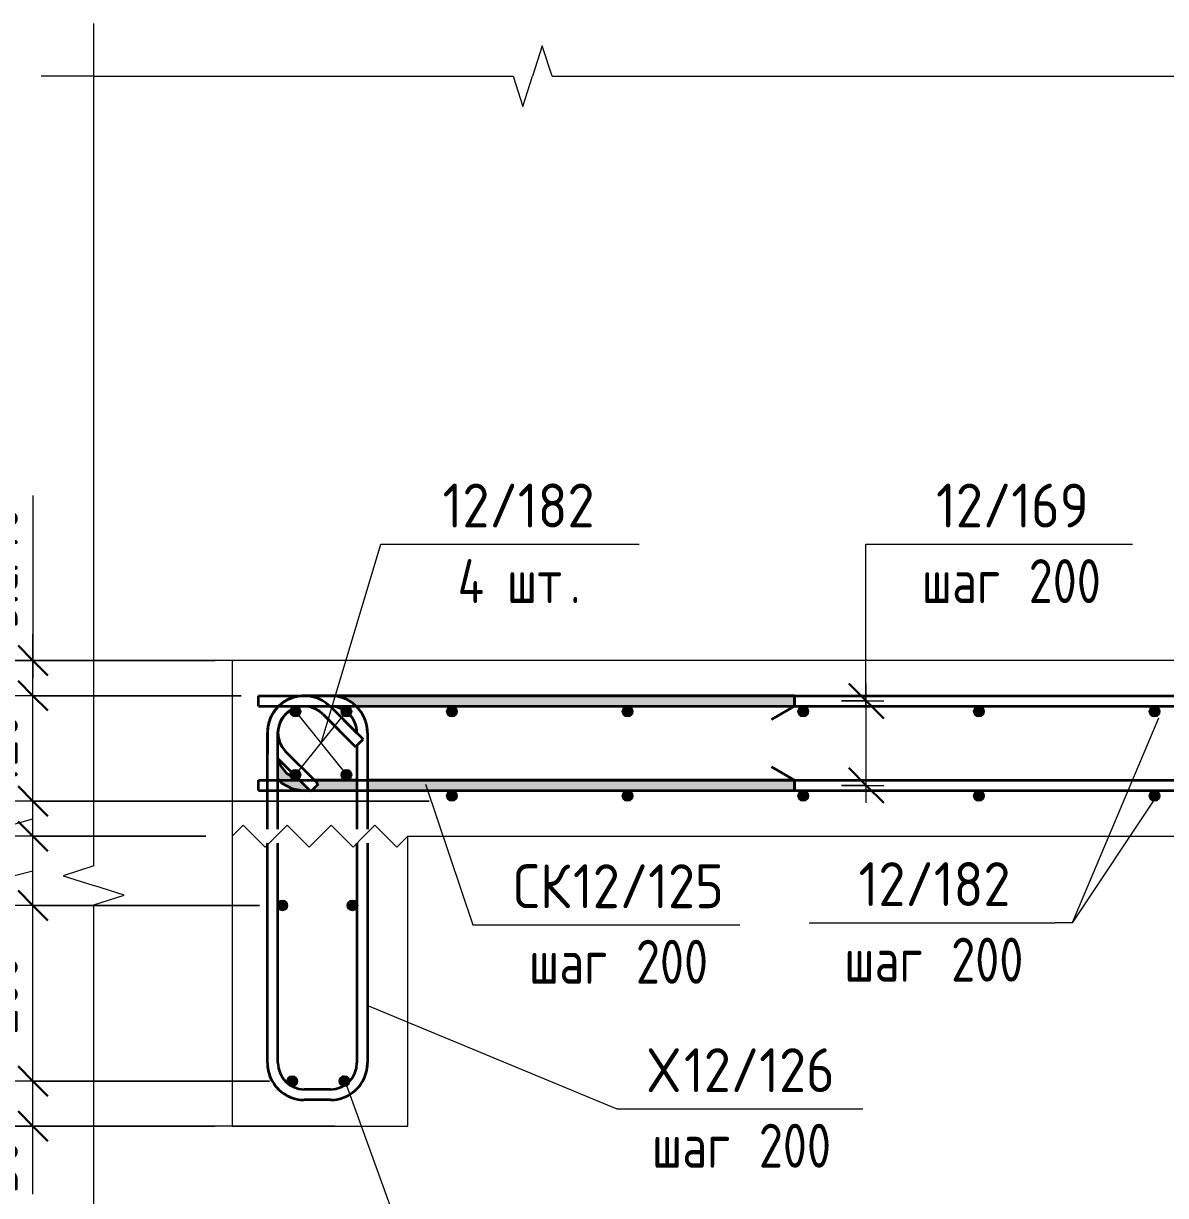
# Model space of a CAD drawing. Header units: millimetres. Extents: x 2384 to 38512, y -3571 to 48684.
# Drawn here: x 27821 to 29122, y -679 to 655 of the extents above; entities that cross this region are included whole.
import ezdxf

# ---------------------------------------------------------------- set-up
doc = ezdxf.new("R2010")
doc.units = ezdxf.units.MM
for name, color, linetype, lineweight in [('AA_Dim', 7, 'Continuous', 9), ('AA_Dim-20', 7, 'Continuous', 9), ('AA_Linii', 7, 'Continuous', 9), ('AA_Oformlenie', 7, 'Continuous', 9), ('AA_Vinoska', 7, 'Continuous', 9), ('AA_Visotnaya otmetka', 7, 'Continuous', 9), ('AF_Perekritie_Опалубка', 253, 'Continuous', 20), ('AF_Stena_Опалубка', 253, 'Continuous', 20), ('KR_Armatura', 7, 'Continuous', 20), ('KR_Armatura_Tonkie', 7, 'Continuous', 20)]:
    doc.layers.add(name, color=color, linetype=linetype, lineweight=lineweight)
doc.styles.add('ISOCPEUR_1', font='isocpeur.ttf', dxfattribs={"width": 0.9, "height": 50})
doc.styles.add('ISOCPEUR_2', font='isocpeur.ttf', dxfattribs={"width": 0.8, "height": 50})
doc.dimstyles.new('00_Точн_3_знака__прозр_', dxfattribs={"dimscale": 304.8, "dimtxt": 49.799059, "dimasz": 0.111549, "dimexe": 0.098425, "dimexo": 0.065617, "dimgap": 0.006562, "dimtad": 1, "dimdec": 3, "dimrnd": 0.001, "dimdsep": 46, "dimtxsty": 'ISOCPEUR_1', "dimblk1": 'OBLIQUE', "dimblk2": 'OBLIQUE', "dimsah": 1, "dimcen": 0.09, "dimdle": 0.098425, "dimazin": 0, "dimtfac": 1, "dimtdec": 4, "dimtix": 1, "dimtmove": 1, "dimatfit": 3, "dimfxl": 1, "dimtvp": 1, "dimtolj": 1, "dimtzin": 0, "dimlwd": 18, "dimlwe": 18, "dimarcsym": 2})
doc.dimstyles.new('00_Точн_3_знака__прозр__1', dxfattribs={"dimscale": 304.8, "dimtxt": 49.799059, "dimasz": 0.111549, "dimexe": 0.098425, "dimexo": 0.065617, "dimgap": 0.006562, "dimtad": 1, "dimdec": 3, "dimrnd": 0.001, "dimdsep": 46, "dimtxsty": 'ISOCPEUR_1', "dimblk1": 'OBLIQUE', "dimblk2": 'OBLIQUE', "dimsah": 1, "dimcen": 0.09, "dimdle": 0.098425, "dimazin": 0, "dimtfac": 1, "dimtdec": 4, "dimtix": 1, "dimtmove": 0, "dimatfit": 3, "dimfxl": 1, "dimtvp": 1, "dimtolj": 1, "dimtzin": 0, "dimlwd": 18, "dimlwe": 18, "dimarcsym": 2})
doc.dimstyles.new('05_Округл_5мм__прозр_', dxfattribs={"dimscale": 304.8, "dimtxt": 49.799059, "dimasz": 0.111549, "dimexe": 0.098425, "dimexo": 0.065617, "dimgap": 0.006562, "dimtad": 1, "dimdec": 0, "dimrnd": 5, "dimdsep": 46, "dimtxsty": 'ISOCPEUR_1', "dimblk1": 'OBLIQUE', "dimblk2": 'OBLIQUE', "dimsah": 1, "dimcen": 0.09, "dimdle": 0.098425, "dimazin": 0, "dimtfac": 1, "dimtdec": 4, "dimtix": 1, "dimtmove": 1, "dimatfit": 3, "dimfxl": 1, "dimtvp": 1, "dimtolj": 1, "dimtzin": 0, "dimlwd": 18, "dimlwe": 18, "dimarcsym": 2})
doc.dimstyles.new('05_Округл_5мм__прозр__1', dxfattribs={"dimscale": 304.8, "dimtxt": 49.799059, "dimasz": 0.111549, "dimexe": 0.098425, "dimexo": 0.065617, "dimgap": 0.006562, "dimtad": 1, "dimdec": 0, "dimrnd": 5, "dimdsep": 46, "dimtxsty": 'ISOCPEUR_1', "dimblk1": 'OBLIQUE', "dimblk2": 'OBLIQUE', "dimsah": 1, "dimcen": 0.09, "dimdle": 0.098425, "dimazin": 0, "dimtfac": 1, "dimtdec": 4, "dimtix": 1, "dimtmove": 0, "dimatfit": 3, "dimfxl": 1, "dimtvp": 1, "dimtolj": 1, "dimtzin": 0, "dimlwd": 18, "dimlwe": 18, "dimarcsym": 2})
doc.dimstyles.new('10_Раскладка_арматуры_с_засечками', dxfattribs={"dimscale": 304.8, "dimtxt": 0.18, "dimasz": 0.131234, "dimexe": 0.065617, "dimexo": 0, "dimgap": 0, "dimtad": 1, "dimdec": 3, "dimrnd": 0.001, "dimdsep": 46, "dimtxsty": 'ISOCPEUR_2', "dimblk1": 'OBLIQUE', "dimblk2": 'OBLIQUE', "dimsah": 1, "dimcen": 0.09, "dimdle": 0.065617, "dimazin": 0, "dimtfac": 1, "dimtdec": 4, "dimtix": 1, "dimtmove": 0, "dimatfit": 3, "dimfxl": 1, "dimtvp": 1, "dimtolj": 1, "dimtzin": 0, "dimlwd": 18, "dimlwe": 18, "dimarcsym": 2})

# ---------------------------------------------------------------- blocks, each defined once
blk = doc.blocks.new('350_Стержень П торец СК-СГ _НесАрм_РабПлоск_ - 350_Стержень П торец СК-СГ _НесАрм_РабПлоск_-3817508-Сечение 4')
at = {"layer": 'KR_Armatura_Tonkie', "lineweight": 35}
for p, q in [((-4870.1, -110), (-5428.1, -110)), ((-4870.1, -116), (-4870.1, -110.2)), ((-4870.1, -110.2), (-4870.1, -116)), ((-4870.1, -121.8), (-4870.1, -116)), ((-4870.1, -116), (-4870.1, -121.8)), ((-5449.7, -131.5), (-5442.9, -126.2)), ((-5439.3, -124.6), (-5433.7, -122.9)), ((-5369, -122), (-4870.1, -122)), ((-4870.1, -122), (-4896, -137)), ((-5458.1, -152), (-5456.4, -142.7)), ((-5455.1, -139.7), (-5451.7, -134.1)), ((-5470.1, -152), (-5470.1, -176)), ((-5455.1, -188.5), (-5456.9, -182.7)), ((-5448.4, -197.9), (-5454.3, -190.3)), ((-5440.1, -203.2), (-5446.6, -199.3)), ((-4870.1, -206), (-4896, -191)), ((-5455.2, -207.7), (-5453.5, -209.4)), ((-5453.5, -209.4), (-5451.5, -210.5)), ((-5434.8, -204.8), (-5437.6, -204.3)), ((-5368.1, -206), (-5416.6, -206)), ((-4870.1, -206), (-5356.1, -206)), ((-4870.1, -206.2), (-4870.1, -206.6)), ((-4870.1, -206.6), (-4870.1, -206.2)), ((-4870.1, -206.8), (-4870.1, -217.8)), ((-4870.1, -217.8), (-4870.1, -206.8)), ((-5428.1, -218), (-5421.6, -218)), ((-5419.6, -218), (-5368.1, -218)), ((-5356.1, -218), (-4870.1, -218))]:
    blk.add_line(p, q, dxfattribs=at)
at = {"layer": 'KR_Armatura_Tonkie', "lineweight": 35, "flags": 128}
for points in [[(-5450.7, -116.9), (-5452.3, -117.7), (-5454.3, -119.7)], [(-5439.9, -111.8), (-5440.7, -112), (-5443.5, -113.3)], [(-5459.8, -124.9), (-5461.5, -126.6), (-5462.6, -128.6)], [(-5466.2, -135.3), (-5467.6, -137.9), (-5467.9, -139.4)], [(-5469.5, -147.6), (-5470, -150.5), (-5470.1, -152)], [(-5444.8, -214.1), (-5442.2, -215.5), (-5440.7, -215.8)], [(-5432.5, -217.4), (-5429.6, -218), (-5428.1, -218)]]:
    blk.add_lwpolyline(points, dxfattribs=at)
blk = doc.blocks.new('350_Стержень П торец СК-СГ _НесАрм_РабПлоск_ - 350_Стержень П торец СК-СГ _НесАрм_РабПлоск_-V89-Сечение 4')
at = {"layer": 'KR_Armatura_Tonkie', "lineweight": 35}
for p, q in [((-4870.1, -110), (-5428.1, -110)), ((-4870.1, -116), (-4870.1, -110.2)), ((-4870.1, -110.2), (-4870.1, -116)), ((-4870.1, -121.8), (-4870.1, -116)), ((-4870.1, -116), (-4870.1, -121.8)), ((-5449.7, -131.5), (-5442.9, -126.2)), ((-5439.3, -124.6), (-5433.7, -122.9)), ((-5369, -122), (-4870.1, -122)), ((-4870.1, -122), (-4896, -137)), ((-5458.1, -152), (-5456.4, -142.7)), ((-5455.1, -139.7), (-5451.7, -134.1)), ((-5470.1, -152), (-5470.1, -176)), ((-5455.1, -188.5), (-5456.9, -182.7)), ((-5448.4, -197.9), (-5454.3, -190.3)), ((-5440.1, -203.2), (-5446.6, -199.3)), ((-4870.1, -206), (-4896, -191)), ((-5434.8, -204.8), (-5437.6, -204.3)), ((-5368.1, -206), (-5416.6, -206)), ((-4870.1, -206), (-5356.1, -206)), ((-4870.1, -206.2), (-4870.1, -206.6)), ((-4870.1, -206.6), (-4870.1, -206.2)), ((-4870.1, -206.8), (-4870.1, -217.8)), ((-4870.1, -217.8), (-4870.1, -206.8)), ((-5428.1, -218), (-5421.6, -218)), ((-5419.6, -218), (-5368.1, -218)), ((-5356.1, -218), (-4870.1, -218))]:
    blk.add_line(p, q, dxfattribs=at)
at = {"layer": 'KR_Armatura_Tonkie', "lineweight": 35, "flags": 128}
for points in [[(-5450.7, -116.9), (-5452.3, -117.7), (-5454.3, -119.7)], [(-5439.9, -111.8), (-5440.7, -112), (-5443.5, -113.3)], [(-5459.8, -124.9), (-5461.5, -126.6), (-5462.6, -128.6)], [(-5466.2, -135.3), (-5467.6, -137.9), (-5467.9, -139.4)], [(-5469.5, -147.6), (-5470, -150.5), (-5470.1, -152)], [(-5455.2, -207.7), (-5453.5, -209.4), (-5451.5, -210.5)], [(-5444.8, -214.1), (-5442.2, -215.5), (-5440.7, -215.8)], [(-5432.5, -217.4), (-5429.6, -218), (-5428.1, -218)]]:
    blk.add_lwpolyline(points, dxfattribs=at)
blk = doc.blocks.new('350_Стержень П торец СК-СГ _НесАрм_РабПлоск_ - 350_Стержень П торец СК-СГ _НесАрм_РабПлоск_-V90-Сечение 4')
at = {"layer": 'KR_Armatura_Tonkie', "lineweight": 35}
for points in [[(-5470, -152), (-5468.6, -141.1), (-5464.3, -130.9), (-5457.2, -122), (-5448.6, -115.6), (-5438.6, -111.5), (-5439.2, -111.6), (-5449.6, -116), (-5458, -122.6), (-5464.5, -131.3), (-5468.7, -141.3), (-5470.1, -152)], [(-4870.1, -122), (-4870.1, -110), (-5397.5, -110.2), (-5386.8, -111.8), (-5376.8, -116), (-5369, -122), (-4874.3, -122)], [(-5428.1, -218), (-5428.1, -211.5), (-5434.4, -205.2), (-5435.8, -205), (-5443.5, -201.7), (-5449.3, -197.2), (-5454, -191), (-5457, -183.8), (-5457.3, -182.3), (-5458.1, -181.8), (-5458.1, -205.3), (-5457.4, -206), (-5449.1, -212.4), (-5438.9, -216.6), (-5434.2, -217.2)]]:
    blk.add_hatch(color=256, dxfattribs=at).paths.add_polyline_path(points)
h = blk.add_hatch(color=256, dxfattribs=at)
h.paths.add_polyline_path([(-4882.9, -218), (-4870.1, -217.8), (-4870.1, -206), (-5356.1, -206.2), (-5356.1, -218), (-4891.5, -218)])
h.paths.add_polyline_path([(-5368.1, -218), (-5368.1, -206), (-5416.4, -206.2), (-5412.1, -210.5), (-5419.6, -218), (-5374, -218)])
h.paths.add_polyline_path([(-5425.7, -218), (-5421.8, -217.8), (-5428.1, -211.5), (-5428.1, -218)])
for p, q in [((-5428.1, -110), (-5433.4, -110.8)), ((-4870.1, -110), (-5428.1, -110)), ((-4870.1, -110), (-4870.1, -122)), ((-4870.1, -116), (-4870.1, -110.2)), ((-4870.1, -121.8), (-4870.1, -116)), ((-5449.7, -131.5), (-5442.9, -126.2)), ((-5439.3, -124.6), (-5433.7, -122.9)), ((-5369, -122), (-4870.1, -122)), ((-4870.1, -122), (-4896, -137)), ((-5458.1, -152), (-5456.4, -142.7)), ((-5455.1, -139.7), (-5451.7, -134.1)), ((-5470.1, -152), (-5470.1, -176)), ((-4870.1, -206), (-4896, -191)), ((-5458.1, -204.7), (-5456.8, -206)), ((-5368.1, -206), (-5416.6, -206)), ((-4870.1, -206), (-5356.1, -206)), ((-4870.1, -206), (-4870.1, -218)), ((-4870.1, -206.6), (-4870.1, -206.2)), ((-4870.1, -207.8), (-4870.1, -206.8)), ((-4870.1, -210.4), (-4870.1, -207.8)), ((-4870.1, -213.6), (-4870.1, -210.4)), ((-5428.1, -218), (-5421.6, -218)), ((-5419.6, -218), (-5368.1, -218)), ((-5356.1, -218), (-4870.1, -218)), ((-4870.1, -215), (-4870.1, -213.6)), ((-4870.1, -217.8), (-4870.1, -215))]:
    blk.add_line(p, q, dxfattribs=at)
at = {"layer": 'KR_Armatura_Tonkie', "lineweight": 35, "flags": 128}
for points in [[(-5450.3, -116.7), (-5452.3, -117.7), (-5455, -120.3)], [(-5439.4, -111.8), (-5440.7, -112), (-5445, -114.1)], [(-5459.4, -124.5), (-5461.5, -126.6), (-5462.8, -129)], [(-5466, -134.9), (-5467.6, -137.9), (-5467.9, -139.6)], [(-5469.4, -147.3), (-5470, -150.5), (-5470.1, -152)], [(-5434.8, -204.8), (-5438.7, -204), (-5448, -198.4), (-5454.7, -189.9), (-5456.9, -182.7)], [(-5456.8, -206), (-5453.5, -209.4), (-5442.2, -215.5), (-5429.6, -218), (-5428.1, -218)]]:
    blk.add_lwpolyline(points, dxfattribs=at)
blk = doc.blocks.new('011_Прямоугольник обрыва _ЭлУзла_ - 011_Прямоугольник обрыва _ЭлУзла_-3911178-Сечение 4')
at = {"layer": 'AA_Oformlenie'}
for p, q in [((-5667.8, -303.6), (-5667.8, 595.2)), ((-5667.8, 595.2), (-5190.3, 595.2)), ((-5145.8, 595.2), (-4191.5, 595.2)), ((-5667.8, -2146.2), (-5667.8, -348.1))]:
    blk.add_line(p, q, dxfattribs=at)
blk = doc.blocks.new('Последовательность узлов - 3мм масшт20 маскировка-V91-Сечение 4')
at = {"layer": 'AA_Oformlenie'}
for p, q in [((-5510.1, -2570), (-5497.6, -2557.5)), ((-5497.6, -2557.5), (-5472.6, -2582.5)), ((-5460.1, -2570), (-5447.6, -2557.5)), ((-5447.6, -2557.5), (-5422.6, -2582.5)), ((-5410.1, -2570), (-5397.6, -2557.5)), ((-5397.6, -2557.5), (-5372.6, -2582.5)), ((-5360.1, -2570), (-5347.6, -2557.5)), ((-5347.6, -2557.5), (-5322.6, -2582.5)), ((-5460.1, -2570), (-5472.6, -2582.5)), ((-5410.1, -2570), (-5422.6, -2582.5)), ((-5360.1, -2570), (-5372.6, -2582.5)), ((-5310.1, -2570), (-5322.6, -2582.5))]:
    blk.add_line(p, q, dxfattribs=at)
blk = doc.blocks.new('DIMBLOCK183-Сечение 4')
at = {"layer": 'AA_Dim-20', "lineweight": 30}
for p, q in [((27832.3, -230), (27815.3, -213)), ((27832.3, -230), (27849.3, -247)), ((27832.3, -270), (27815.3, -253)), ((27832.3, -270), (27849.3, -287))]:
    blk.add_line(p, q, dxfattribs=at)
at = {"layer": 'AA_Dim-20', "lineweight": 18}
for p, q in [((28283.2, -230), (27802.3, -230)), ((27832.3, -270), (27832.3, -230)), ((27832.3, -230), (28283.2, -230)), ((27628.3, -308.6), (27832.3, -250)), ((28029.2, -270), (27802.3, -270)), ((27832.3, -270), (28029.2, -270)), ((27628.3, -480), (27628.3, -308.6))]:
    blk.add_line(p, q, dxfattribs=at)
at = {"layer": 'AA_Dim-20', "color": 0, "lineweight": 18, "insert": (27561, -480), "char_height": 50, "width": 181.575, "attachment_point": 1, "rotation": 90, "line_spacing_factor": 1.149209, "style": 'ISOCPEUR_1'}
blk.add_mtext('з.с.40', dxfattribs=at)
blk = doc.blocks.new('_Oblique')
at = {"color": 0, "linetype": 'ByBlock', "lineweight": -2}
blk.add_line((-0.5, -0.5), (0.5, 0.5), dxfattribs=at)
blk = doc.blocks.new('DIMBLOCK184-Сечение 4')
at = {"layer": 'AA_Dim-20', "lineweight": 30}
for p, q in [((27832.3, -110), (27815.3, -93)), ((27832.3, -110), (27849.3, -127)), ((27832.3, -230), (27815.3, -213)), ((27832.3, -230), (27849.3, -247))]:
    blk.add_line(p, q, dxfattribs=at)
at = {"layer": 'AA_Dim-20', "lineweight": 18}
for p, q in [((28069.2, -110), (27802.3, -110)), ((27832.3, -230), (27832.3, -110)), ((27832.3, -110), (28069.2, -110)), ((28283.2, -230), (27802.3, -230)), ((27832.3, -230), (28283.2, -230))]:
    blk.add_line(p, q, dxfattribs=at)
at = {"layer": 'AA_Dim-20', "color": 0, "lineweight": 18, "insert": (27765, -213.1), "char_height": 50, "width": 103.429, "attachment_point": 1, "rotation": 90, "line_spacing_factor": 1.149209, "style": 'ISOCPEUR_1'}
blk.add_mtext('120', dxfattribs=at)
blk = doc.blocks.new('DIMBLOCK185-Сечение 4')
at = {"layer": 'AA_Dim-20', "lineweight": 18}
for p, q in [((27832.3, 117.8), (27832.3, -53.5)), ((27832.3, -110), (27832.3, -40)), ((27832.3, -53.5), (27832.3, -90)), ((28039.2, -70), (27802.3, -70)), ((27832.3, -70), (28039.2, -70)), ((28069.2, -110), (27802.3, -110)), ((27832.3, -110), (28069.2, -110))]:
    blk.add_line(p, q, dxfattribs=at)
at = {"layer": 'AA_Dim-20', "lineweight": 30}
for p, q in [((27832.3, -70), (27815.3, -53)), ((27832.3, -70), (27849.3, -87)), ((27832.3, -110), (27815.3, -93)), ((27832.3, -110), (27849.3, -127))]:
    blk.add_line(p, q, dxfattribs=at)
at = {"layer": 'AA_Dim-20', "color": 0, "lineweight": 18, "insert": (27765, -33.5), "char_height": 50, "width": 181.575, "attachment_point": 1, "rotation": 90, "line_spacing_factor": 1.149209, "style": 'ISOCPEUR_1'}
blk.add_mtext('з.с.40', dxfattribs=at)
blk = doc.blocks.new('042_М_Арматуры - Диам длина поз _ Комментарий-2260297-Сечение 4')
at = {"layer": 'AA_Vinoska'}
blk.add_line((-4332.8, -2194), (-4052.8, -2194), dxfattribs=at)
blk = doc.blocks.new('DIMBLOCK191-Сечение 4')
at = {"layer": 'AA_Dim-20', "lineweight": 30}
for p, q in [((28781, -116), (28761, -96)), ((28781, -116), (28801, -136)), ((28781, -212), (28761, -192)), ((28781, -212), (28801, -232))]:
    blk.add_line(p, q, dxfattribs=at)
at = {"layer": 'AA_Dim-20', "lineweight": 18}
for p, q in [((28781, -232), (28781, -96)), ((28752.7, -116), (28801, -116)), ((28781, -116), (28752.7, -116)), ((28752.7, -212), (28801, -212)), ((28781, -212), (28752.7, -212))]:
    blk.add_line(p, q, dxfattribs=at)
blk = doc.blocks.new('DIMBLOCK193-Сечение 4')
at = {"layer": 'AA_Dim-20', "lineweight": 30}
for p, q in [((27832.3, -548.7), (27815.3, -531.7)), ((27832.3, -548.7), (27849.3, -565.7)), ((27832.3, -600), (27815.3, -583)), ((27832.3, -600), (27849.3, -617))]:
    blk.add_line(p, q, dxfattribs=at)
at = {"layer": 'AA_Dim-20', "lineweight": 18}
for p, q in [((28101.5, -548.7), (27802.3, -548.7)), ((27832.3, -630), (27832.3, -548.7)), ((27832.3, -548.7), (28101.5, -548.7)), ((27832.3, -594.1), (27832.3, -574.3)), ((28039.2, -600), (27802.3, -600)), ((27832.3, -677.3), (27832.3, -594.1)), ((27832.3, -600), (28039.2, -600))]:
    blk.add_line(p, q, dxfattribs=at)
at = {"layer": 'AA_Dim-20', "color": 0, "lineweight": 18, "insert": (27765, -677.3), "char_height": 50, "width": 75.848, "attachment_point": 1, "rotation": 90, "line_spacing_factor": 1.149209, "style": 'ISOCPEUR_1'}
blk.add_mtext('50', dxfattribs=at)
blk = doc.blocks.new('DIMBLOCK194-Сечение 4')
at = {"layer": 'AA_Dim-20', "lineweight": 18}
for p, q in [((27832.3, -548.7), (27832.3, -318.7)), ((28090.3, -348.7), (27802.3, -348.7)), ((27832.3, -348.7), (28090.3, -348.7)), ((28101.5, -548.7), (27802.3, -548.7)), ((27832.3, -548.7), (28101.5, -548.7))]:
    blk.add_line(p, q, dxfattribs=at)
at = {"layer": 'AA_Dim-20', "lineweight": 30}
for p, q in [((27832.3, -348.7), (27815.3, -331.7)), ((27832.3, -348.7), (27849.3, -365.7)), ((27832.3, -548.7), (27815.3, -531.7)), ((27832.3, -548.7), (27849.3, -565.7))]:
    blk.add_line(p, q, dxfattribs=at)
at = {"layer": 'AA_Dim-20', "color": 0, "lineweight": 18, "insert": (27765, -496.1), "char_height": 50, "width": 113.772, "attachment_point": 1, "rotation": 90, "line_spacing_factor": 1.149209, "style": 'ISOCPEUR_1'}
blk.add_mtext('200', dxfattribs=at)
blk = doc.blocks.new('DIMBLOCK195-Сечение 4')
at = {"layer": 'AA_Dim-20', "lineweight": 18}
for p, q in [((27832.3, -378.7), (27832.3, -240)), ((28029.2, -270), (27802.3, -270)), ((27832.3, -270), (28029.2, -270)), ((27740.1, -332.3), (27832.3, -309.3)), ((27740.1, -415.5), (27740.1, -332.3)), ((28090.3, -348.7), (27802.3, -348.7)), ((27832.3, -348.7), (28090.3, -348.7))]:
    blk.add_line(p, q, dxfattribs=at)
at = {"layer": 'AA_Dim-20', "lineweight": 30}
for p, q in [((27832.3, -270), (27815.3, -253)), ((27832.3, -270), (27849.3, -287)), ((27832.3, -348.7), (27815.3, -331.7)), ((27832.3, -348.7), (27849.3, -365.7))]:
    blk.add_line(p, q, dxfattribs=at)
at = {"layer": 'AA_Dim-20', "color": 0, "lineweight": 18, "insert": (27672.7, -415.5), "char_height": 50, "width": 75.848, "attachment_point": 1, "rotation": 90, "line_spacing_factor": 1.149209, "style": 'ISOCPEUR_1'}
blk.add_mtext('80', dxfattribs=at)
blk = doc.blocks.new('DIMBLOCK196-Сечение 4')
at = {"layer": 'AA_Dim-20', "lineweight": 18}
for p, q in [((27508.9, -630), (27508.9, -40)), ((28039.2, -70), (27478.9, -70)), ((27508.9, -70), (28039.2, -70)), ((28039.2, -600), (27478.9, -600)), ((27508.9, -600), (28039.2, -600))]:
    blk.add_line(p, q, dxfattribs=at)
at = {"layer": 'AA_Dim-20', "lineweight": 30}
for p, q in [((27508.9, -70), (27491.9, -53)), ((27508.9, -70), (27525.9, -87)), ((27508.9, -600), (27491.9, -583)), ((27508.9, -600), (27525.9, -617))]:
    blk.add_line(p, q, dxfattribs=at)
at = {"layer": 'AA_Dim-20', "color": 0, "lineweight": 18, "insert": (27441.6, -382.4), "char_height": 50, "width": 113.772, "attachment_point": 1, "rotation": 90, "line_spacing_factor": 1.149209, "style": 'ISOCPEUR_1'}
blk.add_mtext('530', dxfattribs=at)

msp = doc.modelspace()

# ---------------------------------------------------------------- hatches: boundary and pattern name
at = {"layer": 'KR_Armatura'}
h = msp.add_hatch(color=256, dxfattribs=at)
edge = h.paths.add_edge_path()
edge.add_arc((28131.1125, -128), 6, 0, 360)
for points in [[(28128.1125, -133.1962), (28134.1125, -133.1962), (28137.1125, -128), (28134.1125, -122.8038), (28128.1125, -122.8038), (28125.1125, -128), (28126.9145, -131.1212)], [(28186.1948, -133.1962), (28192.1948, -133.1962), (28195.1948, -128), (28192.1948, -122.8038), (28186.1948, -122.8038), (28183.1948, -128), (28184.9968, -131.1212)], [(28306.1945, -133.1962), (28312.1945, -133.1962), (28315.1945, -128), (28312.1945, -122.8038), (28306.1945, -122.8038), (28303.1945, -128)], [(28506.1945, -133.1962), (28512.1945, -133.1962), (28515.1945, -128), (28512.1945, -122.8038), (28506.1945, -122.8038), (28503.1945, -128)], [(28706.1945, -133.1962), (28712.1945, -133.1962), (28715.1945, -128), (28712.1945, -122.8038), (28706.1945, -122.8038), (28703.1945, -128)], [(28906.1945, -133.1962), (28912.1945, -133.1962), (28915.1945, -128), (28912.1945, -122.8038), (28906.1945, -122.8038), (28903.1945, -128)], [(29108.5276, -133.1962), (29112.1945, -133.1962), (29115.1945, -128), (29112.1945, -122.8038), (29106.1945, -122.8038), (29103.1945, -128), (29106.1945, -133.1962)], [(28128.1125, -205.1962), (28134.1125, -205.1962), (28137.1125, -200), (28134.1125, -194.8038), (28128.1125, -194.8038), (28125.1125, -200), (28126.3451, -202.135)], [(28186.1948, -205.1962), (28192.1948, -205.1962), (28195.1948, -200), (28192.1948, -194.8038), (28186.1948, -194.8038), (28183.1948, -200)], [(28312.1945, -229.1962), (28315.1945, -224), (28312.1945, -218.8038), (28306.1945, -218.8038), (28303.1945, -224), (28306.1945, -229.1962)], [(28512.1945, -229.1962), (28515.1945, -224), (28512.1945, -218.8038), (28506.1945, -218.8038), (28503.1945, -224), (28506.1945, -229.1962)], [(28706.1945, -229.1962), (28712.2083, -229.1722), (28715.1945, -224), (28712.1945, -218.8038), (28706.1945, -218.8038), (28703.1945, -224)], [(28906.1945, -229.1962), (28912.1945, -229.1962), (28915.1945, -224), (28912.1945, -218.8038), (28906.1945, -218.8038), (28903.1945, -224)], [(29108.5276, -229.1962), (29112.1945, -229.1962), (29115.1945, -224), (29112.1945, -218.8038), (29106.1945, -218.8038), (29103.1945, -224), (29106.1945, -229.1962)], [(28113.2616, -353.8774), (28119.2616, -353.8774), (28122.2616, -348.6812), (28119.2616, -343.4851), (28113.2616, -343.4851), (28110.2616, -348.6812)], [(28193.0238, -353.8774), (28199.0238, -353.8774), (28202.0238, -348.6812), (28199.0238, -343.4851), (28193.0238, -343.4851), (28190.0238, -348.6812)], [(28124.4794, -553.8774), (28130.4794, -553.8774), (28133.4794, -548.6812), (28130.4794, -543.4851), (28124.4794, -543.4851), (28121.4794, -548.6812)], [(28183.8731, -553.8441), (28189.8731, -553.8441), (28192.8731, -548.6479), (28189.8731, -543.4518), (28183.8731, -543.4518), (28180.8731, -548.6479)]]:
    msp.add_hatch(color=256, dxfattribs=at).paths.add_polyline_path(points)
h = msp.add_hatch(color=256, dxfattribs=at)
edge = h.paths.add_edge_path()
edge.add_arc((28189.1948, -128), 6, 0, 360)
h = msp.add_hatch(color=256, dxfattribs=at)
edge = h.paths.add_edge_path()
edge.add_arc((28309.1945, -128), 6, 0, 360)
h = msp.add_hatch(color=256, dxfattribs=at)
edge = h.paths.add_edge_path()
edge.add_arc((28509.1945, -128), 6, 0, 360)
h = msp.add_hatch(color=256, dxfattribs=at)
edge = h.paths.add_edge_path()
edge.add_arc((28709.1945, -128), 6, 0, 360)
h = msp.add_hatch(color=256, dxfattribs=at)
edge = h.paths.add_edge_path()
edge.add_arc((28909.1945, -128), 6, 0, 360)
h = msp.add_hatch(color=256, dxfattribs=at)
edge = h.paths.add_edge_path()
edge.add_arc((29109.1945, -128), 6, 0, 360)
h = msp.add_hatch(color=256, dxfattribs=at)
edge = h.paths.add_edge_path()
edge.add_arc((28131.1125, -200), 6, 0, 360)
h = msp.add_hatch(color=256, dxfattribs=at)
edge = h.paths.add_edge_path()
edge.add_arc((28189.1948, -200), 6, 0, 360)
h = msp.add_hatch(color=256, dxfattribs=at)
edge = h.paths.add_edge_path()
edge.add_arc((28309.1945, -224), 6, 0, 360)
h = msp.add_hatch(color=256, dxfattribs=at)
edge = h.paths.add_edge_path()
edge.add_arc((28509.1945, -224), 6, 0, 360)
h = msp.add_hatch(color=256, dxfattribs=at)
edge = h.paths.add_edge_path()
edge.add_arc((28709.1945, -224), 6, 0, 360)
h = msp.add_hatch(color=256, dxfattribs=at)
edge = h.paths.add_edge_path()
edge.add_arc((28909.1945, -224), 6, 0, 360)
h = msp.add_hatch(color=256, dxfattribs=at)
edge = h.paths.add_edge_path()
edge.add_arc((29109.1945, -224), 6, 0, 360)
h = msp.add_hatch(color=256, dxfattribs=at)
edge = h.paths.add_edge_path()
edge.add_arc((28116.2616, -348.6812), 6, 0, 360)
h = msp.add_hatch(color=256, dxfattribs=at)
edge = h.paths.add_edge_path()
edge.add_arc((28196.0238, -348.6812), 6, 0, 360)
h = msp.add_hatch(color=256, dxfattribs=at)
edge = h.paths.add_edge_path()
edge.add_arc((28127.4794, -548.6812), 6, 0, 360)
h = msp.add_hatch(color=256, dxfattribs=at)
edge = h.paths.add_edge_path()
edge.add_arc((28186.8731, -548.6479), 6, 0, 360)

# ---------------------------------------------------------------- linework, layer by layer
at = {"layer": 'AA_Linii'}
for p, q in [((28131.1125, -128), (28189.1948, -200)), ((28131.1125, -200), (28189.1948, -128))]:
    msp.add_line(p, q, dxfattribs=at)
at = {"layer": 'AA_Vinoska'}
for p, q in [((27901.4901, 595.1596), (27901.4901, 655.1596)), ((28412.1779, 629.8197), (28400.9162, 595.1596)), ((28423.4397, 595.1596), (28412.1779, 629.8197)), ((27901.4901, 595.1596), (27841.4901, 595.1596)), ((28378.9162, 595.1596), (28389.9162, 560.5186)), ((28389.9162, 560.5186), (28400.9162, 595.1596)), ((28160.2747, -164.1378), (28228.2034, 62.3812)), ((28228.2034, 62.3812), (28242.3682, 62.3812)), ((28780.316, 62.3812), (28804.1239, 62.3812)), ((28780.316, -120.5636), (28780.316, 62.3812)), ((29113.8349, -135.5266), (29015.4981, -368.4785)), ((28279.238, -210.5432), (28333.119, -370.8814)), ((29109.9103, -226.5096), (29015.4981, -368.4785)), ((27901.4901, -303.6068), (27866.83, -314.8686)), ((27866.83, -314.8686), (27901.4901, -326.1303)), ((27936.1311, -337.1303), (27901.4901, -326.1303)), ((27901.4901, -348.1303), (27936.1311, -337.1303)), ((28333.119, -370.8814), (28356.9269, -370.8814)), ((29015.4981, -368.4785), (28995.8852, -368.4785)), ((29015.4981, -368.4785), (28995.8852, -368.4785)), ((28212.3081, -462.0864), (28496.9269, -580.2605)), ((28184.934, -541.7389), (28260.3941, -749.6101))]:
    msp.add_line(p, q, dxfattribs=at)
at = {"layer": 'AA_Visotnaya otmetka'}
for p, q in [((28117.5791, -70), (27344.5371, -70)), ((28117.5791, -70), (28117.5791, -70)), ((28176.0445, -600), (27344.5371, -600)), ((28176.0445, -600), (28176.0445, -600))]:
    msp.add_line(p, q, dxfattribs=at)
at = {"layer": 'AF_Perekritie_Опалубка'}
for p, q in [((29611.1945, -70), (28059.1948, -70)), ((28059.1948, -70), (28059.1948, -270)), ((28259.1948, -270), (29559.1945, -270))]:
    msp.add_line(p, q, dxfattribs=at)
at = {"layer": 'AF_Stena_Опалубка'}
for p, q in [((28059.1948, -270), (28059.1948, -600)), ((28259.1948, -600), (28259.1948, -270)), ((28059.1948, -600), (28259.1948, -600))]:
    msp.add_line(p, q, dxfattribs=at)
at = {"layer": 'KR_Armatura'}
for p, q in [((28128.1125, -122.8038), (28125.1125, -128)), ((28125.1125, -128), (28126.9145, -131.1212)), ((28126.9145, -131.1212), (28128.1125, -133.1962)), ((28134.1125, -122.8038), (28128.1125, -122.8038)), ((28128.1125, -133.1962), (28134.1125, -133.1962)), ((28137.1125, -128), (28134.1125, -122.8038)), ((28134.1125, -133.1962), (28137.1125, -128)), ((28186.1948, -122.8038), (28183.1948, -128)), ((28183.1948, -128), (28184.9968, -131.1212)), ((28184.9968, -131.1212), (28186.1948, -133.1962)), ((28192.1948, -122.8038), (28186.1948, -122.8038)), ((28186.1948, -133.1962), (28192.1948, -133.1962)), ((28195.1948, -128), (28192.1948, -122.8038)), ((28192.1948, -133.1962), (28195.1948, -128)), ((28306.1945, -122.8038), (28303.1945, -128)), ((28303.1945, -128), (28306.1945, -133.1962)), ((28312.1945, -122.8038), (28306.1945, -122.8038)), ((28306.1945, -133.1962), (28312.1945, -133.1962)), ((28315.1945, -128), (28312.1945, -122.8038)), ((28312.1945, -133.1962), (28315.1945, -128)), ((28506.1945, -122.8038), (28503.1945, -128)), ((28503.1945, -128), (28506.1945, -133.1962)), ((28512.1945, -122.8038), (28506.1945, -122.8038)), ((28506.1945, -133.1962), (28512.1945, -133.1962)), ((28515.1945, -128), (28512.1945, -122.8038)), ((28512.1945, -133.1962), (28515.1945, -128)), ((28706.1945, -122.8038), (28703.1945, -128)), ((28703.1945, -128), (28706.1945, -133.1962)), ((28712.1945, -122.8038), (28706.1945, -122.8038)), ((28706.1945, -133.1962), (28712.1945, -133.1962)), ((28715.1945, -128), (28712.1945, -122.8038)), ((28712.1945, -133.1962), (28715.1945, -128)), ((28906.1945, -122.8038), (28903.1945, -128)), ((28903.1945, -128), (28906.1945, -133.1962)), ((28912.1945, -122.8038), (28906.1945, -122.8038)), ((28906.1945, -133.1962), (28912.1945, -133.1962)), ((28915.1945, -128), (28912.1945, -122.8038)), ((28912.1945, -133.1962), (28915.1945, -128)), ((29106.1945, -122.8038), (29103.1945, -128)), ((29103.1945, -128), (29106.1945, -133.1962)), ((29112.1945, -122.8038), (29106.1945, -122.8038)), ((29106.1945, -133.1962), (29108.5276, -133.1962)), ((29108.5276, -133.1962), (29112.1945, -133.1962)), ((29115.1945, -128), (29112.1945, -122.8038)), ((29112.1945, -133.1962), (29115.1945, -128)), ((28128.1125, -194.8038), (28125.1125, -200)), ((28125.1125, -200), (28126.3451, -202.135)), ((28134.1125, -194.8038), (28128.1125, -194.8038)), ((28137.1125, -200), (28134.1125, -194.8038)), ((28134.1125, -205.1962), (28137.1125, -200)), ((28186.1948, -194.8038), (28183.1948, -200)), ((28183.1948, -200), (28186.1948, -205.1962)), ((28192.1948, -194.8038), (28186.1948, -194.8038)), ((28195.1948, -200), (28192.1948, -194.8038)), ((28192.1948, -205.1962), (28195.1948, -200)), ((28126.3451, -202.135), (28128.1125, -205.1962)), ((28128.1125, -205.1962), (28134.1125, -205.1962)), ((28186.1948, -205.1962), (28192.1948, -205.1962)), ((28306.1945, -218.8038), (28303.1945, -224)), ((28303.1945, -224), (28306.1945, -229.1962)), ((28312.1945, -218.8038), (28306.1945, -218.8038)), ((28315.1945, -224), (28312.1945, -218.8038)), ((28312.1945, -229.1962), (28315.1945, -224)), ((28506.1945, -218.8038), (28503.1945, -224)), ((28503.1945, -224), (28506.1945, -229.1962)), ((28512.1945, -218.8038), (28506.1945, -218.8038)), ((28515.1945, -224), (28512.1945, -218.8038)), ((28512.1945, -229.1962), (28515.1945, -224)), ((28706.1945, -218.8038), (28703.1945, -224)), ((28703.1945, -224), (28706.1945, -229.1962)), ((28712.1945, -218.8038), (28706.1945, -218.8038)), ((28715.1945, -224), (28712.1945, -218.8038)), ((28712.2083, -229.1722), (28715.1945, -224)), ((28906.1945, -218.8038), (28903.1945, -224)), ((28903.1945, -224), (28906.1945, -229.1962)), ((28912.1945, -218.8038), (28906.1945, -218.8038)), ((28915.1945, -224), (28912.1945, -218.8038)), ((28912.1945, -229.1962), (28915.1945, -224)), ((29106.1945, -218.8038), (29103.1945, -224)), ((29103.1945, -224), (29106.1945, -229.1962)), ((29112.1945, -218.8038), (29106.1945, -218.8038)), ((29115.1945, -224), (29112.1945, -218.8038)), ((29112.1945, -229.1962), (29115.1945, -224)), ((28306.1945, -229.1962), (28312.1945, -229.1962)), ((28506.1945, -229.1962), (28512.1945, -229.1962)), ((28706.1945, -229.1962), (28712.2083, -229.1722)), ((28906.1945, -229.1962), (28912.1945, -229.1962)), ((29106.1945, -229.1962), (29108.5276, -229.1962)), ((29108.5276, -229.1962), (29112.1945, -229.1962)), ((28113.2616, -343.4851), (28110.2616, -348.6812)), ((28119.2616, -343.4851), (28113.2616, -343.4851)), ((28122.2616, -348.6812), (28119.2616, -343.4851)), ((28193.0238, -343.4851), (28190.0238, -348.6812)), ((28199.0238, -343.4851), (28193.0238, -343.4851)), ((28202.0238, -348.6812), (28199.0238, -343.4851)), ((28110.2616, -348.6812), (28113.2616, -353.8774)), ((28113.2616, -353.8774), (28119.2616, -353.8774)), ((28119.2616, -353.8774), (28122.2616, -348.6812)), ((28190.0238, -348.6812), (28193.0238, -353.8774)), ((28193.0238, -353.8774), (28199.0238, -353.8774)), ((28199.0238, -353.8774), (28202.0238, -348.6812)), ((28124.4794, -543.4851), (28121.4794, -548.6812)), ((28130.4794, -543.4851), (28124.4794, -543.4851)), ((28133.4794, -548.6812), (28130.4794, -543.4851)), ((28183.8731, -543.4518), (28180.8731, -548.6479)), ((28189.8731, -543.4518), (28183.8731, -543.4518)), ((28192.8731, -548.6479), (28189.8731, -543.4518)), ((28121.4794, -548.6812), (28124.4794, -553.8774)), ((28124.4794, -553.8774), (28130.4794, -553.8774)), ((28130.4794, -553.8774), (28133.4794, -548.6812)), ((28180.8731, -548.6479), (28183.8731, -553.8441)), ((28183.8731, -553.8441), (28189.8731, -553.8441)), ((28189.8731, -553.8441), (28192.8731, -548.6479))]:
    msp.add_line(p, q, dxfattribs=at)
for centre in [(28131.1125, -128), (28189.1948, -128), (28309.1945, -128), (28509.1945, -128), (28709.1945, -128), (28909.1945, -128), (29109.1945, -128), (28131.1125, -200), (28189.1948, -200), (28309.1945, -224), (28509.1945, -224), (28709.1945, -224), (28909.1945, -224), (29109.1945, -224), (28116.2616, -348.6812), (28196.0238, -348.6812), (28127.4794, -548.6812), (28186.8731, -548.6479)]:
    msp.add_circle(centre, 6, dxfattribs=at)
at = {"layer": 'KR_Armatura_Tonkie', "lineweight": 35}
for p, q in [((28089.1948, -110), (29611.1945, -110)), ((28089.1948, -122), (28089.1948, -110)), ((28089.1948, -110), (29611.1945, -110)), ((28089.1948, -122), (28089.1948, -110)), ((28089.1948, -110), (29611.1945, -110)), ((28089.1948, -122), (28089.1948, -110)), ((28141.1948, -110.1239), (28171.1093, -110.1239)), ((28141.1948, -110.1239), (28171.1093, -110.1239)), ((28141.1948, -110.1239), (28171.1093, -110.1239)), ((28089.1948, -122), (28112.0507, -122)), ((28089.1948, -122), (28112.0507, -122)), ((28089.1948, -122), (29611.1945, -122)), ((28162.408, -130.9107), (28199.5735, -168.0762)), ((28162.6185, -131.1212), (28199.5735, -168.0762)), ((28162.6185, -131.1212), (28199.5735, -168.0762)), ((28170.5003, -122.1239), (28171.1093, -122.1239)), ((28170.5003, -122.1239), (28171.1093, -122.1239)), ((28170.5003, -122.1239), (28171.1093, -122.1239)), ((28170.8933, -122.4254), (28208.0588, -159.5909)), ((28170.8933, -122.4254), (28201.1093, -152.6414)), ((28170.8933, -122.4254), (28201.1093, -152.6414)), ((28200.2534, -122), (29611.1945, -122)), ((28200.2534, -122), (29611.1945, -122)), ((28099.1948, -206), (28099.1948, -152.1239)), ((28099.1948, -206), (28099.1948, -152.1239)), ((28099.1948, -206), (28099.1948, -152.1239)), ((28111.1948, -206), (28111.1948, -152.1239)), ((28199.5735, -168.0762), (28208.0588, -159.5909)), ((28201.1093, -152.1239), (28201.1093, -152.6414)), ((28201.1093, -152.1239), (28201.1093, -152.6414)), ((28201.1093, -152.1239), (28201.1093, -152.6414)), ((28213.1093, -152.1239), (28213.1093, -206)), ((28213.1093, -152.1239), (28213.1093, -206)), ((28213.1093, -152.1239), (28213.1093, -206)), ((28152.6445, -206), (28119.9816, -173.3371)), ((28152.6445, -206), (28119.9816, -173.3371)), ((28152.6445, -206), (28119.9816, -173.3371)), ((28199.5735, -168.0762), (28201.1093, -166.5404)), ((28199.5735, -168.0762), (28201.1093, -166.5404)), ((28201.1093, -166.5404), (28201.1093, -206)), ((28201.1093, -166.5404), (28201.1093, -206)), ((28201.1093, -166.5404), (28201.1093, -206)), ((28111.1948, -206), (28111.1948, -181.4294)), ((28111.1948, -206), (28111.1948, -181.4294)), ((28135.674, -206), (28111.4963, -181.8224)), ((28135.674, -206), (28111.4963, -181.8224)), ((28135.674, -206), (28111.4963, -181.8224)), ((28089.1948, -206), (28099.1948, -206)), ((28089.1948, -218), (28089.1948, -206)), ((28089.1948, -206), (28099.1948, -206)), ((28089.1948, -218), (28089.1948, -206)), ((28089.1948, -206), (29611.1945, -206)), ((28089.1948, -218), (28089.1948, -206)), ((28099.1948, -218), (28099.1948, -206)), ((28099.1948, -218), (28099.1948, -206)), ((28099.1948, -218), (28099.1948, -206)), ((28111.1948, -206), (28135.674, -206)), ((28111.1948, -206), (28135.674, -206)), ((28111.1948, -218), (28111.1948, -206)), ((28111.1948, -218), (28111.1948, -206)), ((28111.1948, -218), (28111.1948, -206)), ((28147.674, -218), (28135.674, -206)), ((28147.674, -218), (28135.674, -206)), ((28147.674, -218), (28135.674, -206)), ((28157.1471, -210.5026), (28149.6497, -218)), ((28157.1471, -210.5026), (28149.6497, -218)), ((28157.1471, -210.5026), (28149.6497, -218)), ((28152.6445, -206), (28201.1093, -206)), ((28152.6445, -206), (28201.1093, -206)), ((28157.1471, -210.5026), (28152.6445, -206)), ((28157.1471, -210.5026), (28152.6445, -206)), ((28157.1471, -210.5026), (28152.6445, -206)), ((28201.1093, -206), (28201.1093, -218)), ((28201.1093, -206), (28201.1093, -218)), ((28201.1093, -206), (28201.1093, -218)), ((28213.1093, -206), (29611.1945, -206)), ((28213.1093, -206), (29611.1945, -206)), ((28213.1093, -206), (28213.1093, -218)), ((28213.1093, -206), (28213.1093, -218)), ((28213.1093, -206), (28213.1093, -218)), ((28089.1948, -218), (28099.1948, -218)), ((28089.1948, -218), (28099.1948, -218)), ((28089.1948, -218), (29611.1945, -218)), ((28099.1948, -262), (28099.1948, -218)), ((28099.1948, -262), (28099.1948, -218)), ((28099.1948, -262), (28099.1948, -218)), ((28111.1948, -218), (28147.674, -218)), ((28111.1948, -218), (28147.674, -218)), ((28111.1948, -262), (28111.1948, -218)), ((28111.1948, -262), (28111.1948, -218)), ((28111.1948, -262), (28111.1948, -218)), ((28148.6618, -218.9879), (28147.674, -218)), ((28148.6618, -218.9879), (28147.674, -218)), ((28148.6618, -218.9879), (28147.674, -218)), ((28149.6497, -218), (28148.6618, -218.9879)), ((28149.6497, -218), (28148.6618, -218.9879)), ((28149.6497, -218), (28148.6618, -218.9879)), ((28149.6497, -218), (28201.1093, -218)), ((28149.6497, -218), (28201.1093, -218)), ((28201.1093, -218), (28201.1093, -262)), ((28201.1093, -218), (28201.1093, -262)), ((28201.1093, -218), (28201.1093, -262)), ((28213.1093, -218), (29611.1945, -218)), ((28213.1093, -218), (29611.1945, -218)), ((28213.1093, -218), (28213.1093, -262)), ((28213.1093, -218), (28213.1093, -262)), ((28213.1093, -218), (28213.1093, -262)), ((28099.1948, -528), (28099.1948, -278)), ((28099.1948, -528), (28099.1948, -278)), ((28099.1948, -528), (28099.1948, -278)), ((28111.1948, -528), (28111.1948, -278)), ((28111.1948, -528), (28111.1948, -278)), ((28111.1948, -528), (28111.1948, -278)), ((28201.1093, -278), (28201.1093, -528)), ((28201.1093, -278), (28201.1093, -528)), ((28201.1093, -278), (28201.1093, -528)), ((28213.1093, -278), (28213.1093, -528)), ((28213.1093, -278), (28213.1093, -528)), ((28213.1093, -278), (28213.1093, -528)), ((28171.1093, -558), (28141.1948, -558)), ((28171.1093, -558), (28141.1948, -558)), ((28171.1093, -558), (28141.1948, -558)), ((28171.1093, -570), (28141.1948, -570)), ((28171.1093, -570), (28141.1948, -570)), ((28171.1093, -570), (28141.1948, -570))]:
    msp.add_line(p, q, dxfattribs=at)
for centre, radius, start, end in [((28141.1948, -152.1239), 42, 90, 134.0440219), ((28141.1948, -152.1239), 42, 90, 134.0440219), ((28141.1948, -152.1239), 42, 105, 134.0440219), ((28141.1948, -152.1239), 42, 120, 134.0440219), ((28141.1948, -152.1239), 42, 120, 134.0440219), ((28141.1948, -152.1239), 42, 120, 134.0440219), ((28141.1948, -152.1239), 42, 90, 120), ((28141.1948, -152.1239), 42, 105, 120), ((28141.1948, -152.1239), 42, 105, 120), ((28141.1948, -152.1239), 42, 45.9559781, 105), ((28141.1948, -152.1239), 42, 90, 105), ((28141.1948, -152.1239), 42, 90, 105), ((28171.1093, -152.1239), 42, 60, 90), ((28171.1093, -152.1239), 42, 45.9559781, 90), ((28171.1093, -152.1239), 42, 45.9559781, 90), ((28171.1093, -152.1239), 42, 45.9559781, 60), ((28141.1948, -152.1239), 42, 134.0440219, 180), ((28141.1948, -152.1239), 42, 150, 180), ((28141.1948, -152.1239), 42, 150, 180), ((28141.1948, -152.1239), 42, 150, 180), ((28141.1948, -152.1239), 42, 150, 180), ((28141.1948, -152.1239), 42, 150, 180), ((28141.1948, -152.1239), 42, 134.0440219, 149.9953379), ((28141.1948, -152.1239), 42, 134.0440219, 149.9953379), ((28141.1948, -152.1239), 42, 134.0440219, 149.9953379), ((28141.1948, -152.1239), 42, 134.0440219, 149.9953379), ((28141.1948, -152.1239), 42, 134.0440219, 149.9953379), ((28141.1948, -152.1239), 30, 45, 180), ((28141.1948, -152.1239), 30, 135.5081917, 225), ((28141.1948, -152.1239), 30, 135.5081917, 225), ((28141.1948, -152.1239), 30, 135.5081917, 180), ((28141.1948, -152.1239), 30, 135.5081917, 225), ((28141.1948, -152.1239), 30, 135.5081917, 180), ((28141.1948, -152.1239), 30, 120, 135), ((28141.1948, -152.1239), 30, 120, 135), ((28141.1948, -152.1239), 30, 120, 135), ((28141.1948, -152.1239), 30, 120, 135), ((28141.1948, -152.1239), 30, 120, 135), ((28141.1948, -152.1239), 30, 90, 119.688315), ((28141.1948, -152.1239), 30, 90, 119.688315), ((28141.1948, -152.1239), 30, 45, 119.688315), ((28141.1948, -152.1239), 30, 90, 119.688315), ((28141.1948, -152.1239), 30, 45, 119.688315), ((28141.1948, -152.1239), 42, 45, 45.9559781), ((28141.1948, -152.1239), 42, 45, 45.6776046), ((28141.1948, -152.1239), 42, 45, 45.6776046), ((28171.1093, -152.1239), 30, 360, 90), ((28171.1093, -152.1239), 30, 45, 90), ((28171.1093, -152.1239), 30, 45, 90), ((28171.1093, -152.1239), 30, 360, 44.4918083), ((28171.1093, -152.1239), 30, 360, 44.4918083), ((28171.1093, -152.1239), 42, 0, 45.9559781), ((28171.1093, -152.1239), 42, 30.0046621, 45.9559781), ((28171.1093, -152.1239), 42, 30.0046621, 45.9559781), ((28171.1093, -152.1239), 42, 0, 30), ((28171.1093, -152.1239), 42, 0, 30), ((28141.1948, -152.1239), 42, 224.3223954, 225), ((28141.1948, -152.1239), 42, 224.3223954, 225), ((28141.1948, -152.1239), 42, 224.3223954, 225), ((28141.1948, -528), 42, 180, 270), ((28141.1948, -528), 42, 180, 195), ((28141.1948, -528), 42, 180, 195), ((28141.1948, -528), 30, 180, 270), ((28141.1948, -528), 30, 180, 270), ((28141.1948, -528), 30, 180, 270), ((28171.1093, -528), 30, 270, 0), ((28171.1093, -528), 42, 270, 360), ((28171.1093, -528), 30, 270, 0), ((28171.1093, -528), 30, 270, 0), ((28171.1093, -528), 42, 345, 360), ((28171.1093, -528), 42, 345, 360), ((28141.1948, -528), 42, 195.1129823, 270), ((28141.1948, -528), 42, 195.1129823, 270), ((28171.1093, -528), 42, 270, 344.8870177), ((28171.1093, -528), 42, 270, 344.8870177)]:
    msp.add_arc(centre, radius, start, end, dxfattribs=at)

# ---------------------------------------------------------------- block references
at = {"layer": 'AA_Oformlenie'}
for name, p in [('011_Прямоугольник обрыва _ЭлУзла_ - 011_Прямоугольник обрыва _ЭлУзла_-3911178-Сечение 4', (33569.2564, 0)), ('Последовательность узлов - 3мм масшт20 маскировка-V91-Сечение 4', (33569.2564, 2300))]:
    msp.add_blockref(name, p, dxfattribs=at)
at = {"layer": 'AA_Vinoska'}
for p in [(32575.1377, 2256.3382), (33136.8933, 2256.3382), (32689.6963, 1823.0757), (33048.6546, 1825.4786), (33048.6546, 1825.4786), (32829.6963, 1613.6966)]:
    msp.add_blockref('042_М_Арматуры - Диам длина поз _ Комментарий-2260297-Сечение 4', p, dxfattribs=at)
at = {"layer": 'KR_Armatura_Tonkie', "lineweight": 35}
for name in ['350_Стержень П торец СК-СГ _НесАрм_РабПлоск_ - 350_Стержень П торец СК-СГ _НесАрм_РабПлоск_-3817508-Сечение 4', '350_Стержень П торец СК-СГ _НесАрм_РабПлоск_ - 350_Стержень П торец СК-СГ _НесАрм_РабПлоск_-V89-Сечение 4', '350_Стержень П торец СК-СГ _НесАрм_РабПлоск_ - 350_Стержень П торец СК-СГ _НесАрм_РабПлоск_-V90-Сечение 4']:
    msp.add_blockref(name, (33569.2564, 0), dxfattribs=at)

# ---------------------------------------------------------------- texts
at = {"layer": 'AA_Vinoska', "char_height": 50, "attachment_point": 1}
for s, insert, width, style in [('12/182', (28298.681, 131.4632), 210.683475, 'ISOCPEUR_1'), ('12/169', (28860.4367, 131.4632), 210.683475, 'ISOCPEUR_1'), ('4 ', (28315.761, 45.4822), 67.9831, 'ISOCPEUR_2'), (' 200', (28940.465, 45.4822), 133.4008, 'ISOCPEUR_2'), ('шт', (28371.8527, 45.4822), 87.2236, 'ISOCPEUR_2'), ('шаг', (28844.1567, 45.4822), 116.7257, 'ISOCPEUR_2'), ('\\fISOCPEUR|b0|i0|c204|p34|;\\W.8;.', (28443.8194, 45.4822), 14.1097, 'ISOCPEUR_2'), ('СК', (28379.2197, -301.7993), 82.253137, 'ISOCPEUR_1'), ('12/125', (28447.0853, -301.7993), 210.683475, 'ISOCPEUR_1'), ('12/182', (28772.198, -299.3964), 210.683475, 'ISOCPEUR_1'), ('12/182', (28772.198, -299.3964), 210.683475, 'ISOCPEUR_1'), (' 200', (28852.2263, -385.3775), 133.4008, 'ISOCPEUR_2'), (' 200', (28493.268, -387.7804), 133.4008, 'ISOCPEUR_2'), ('шаг', (28755.918, -385.3775), 116.7257, 'ISOCPEUR_2'), ('шаг', (28396.9597, -387.7804), 116.7257, 'ISOCPEUR_2'), ('\\fISOCPEUR|b0|i0|c204|p34|;\\W.9;Х', (28532.9897, -511.1784), 49.063275, 'ISOCPEUR_1'), ('12/126', (28573.471, -511.1784), 210.683475, 'ISOCPEUR_1'), (' 200', (28633.268, -597.1595), 133.4008, 'ISOCPEUR_2'), ('шаг', (28536.9597, -597.1595), 116.7257, 'ISOCPEUR_2')]:
    msp.add_mtext(s, dxfattribs=dict(at, insert=insert, width=width, style=style))

# ---------------------------------------------------------------- dimensions: what is measured, and where the dimension line sits
at = {"layer": 'AA_Dim', "lineweight": 18}
for base, p1, p2, dimstyle, override, picture, middle in [((27832.3175, -70), (28089.1948, -110), (28059.1948, -70), '00_Точн_3_знака__прозр_', {"dimpost": 'з.с.<>', "dimfxl": 50}, 'DIMBLOCK185-Сечение 4', (27798.3281, 57.3037)), ((27832.3175, -230), (28049.1948, -270), (28303.1945, -230), '00_Точн_3_знака__прозр_', {"dimpost": 'з.с.<>', "dimfxl": 257.130032}, 'DIMBLOCK183-Сечение 4', (27594.3281, -389.1666)), ((27832.3175, -270), (28110.2616, -348.6812), (28049.1948, -270), '05_Округл_5мм__прозр_', {"dimpost": '<>', "dimfxl": 99.5986}, 'DIMBLOCK195-Сечение 4', (27706.0641, -377.6175)), ((27832.3175, -548.6812), (28059.1948, -600), (28121.4794, -548.6812), '05_Округл_5мм__прозр_', {"dimpost": '<>', "dimfxl": 80.703069}, 'DIMBLOCK193-Сечение 4', (27798.3281, -639.34))]:
    dim = msp.add_linear_dim(base=base, p1=p1, p2=p2, angle=90, dimstyle=dimstyle, override=override, dxfattribs=at)
    dim.commit()
    dim.dimension.update_dxf_attribs({"geometry": picture, "text_midpoint": middle, "dimtype": 160, "text_rotation": 90})
for base, p1, p2, dimstyle, override, picture, middle in [((27508.9311, -70), (28059.1948, -600), (28059.1948, -70), '00_Точн_3_знака__прозр__1', {"dimpost": '<>', "dimfxl": 530}, 'DIMBLOCK196-Сечение 4', (27481.9311, -335)), ((27832.3175, -110), (28303.1945, -230), (28089.1948, -110), '00_Точн_3_знака__прозр__1', {"dimpost": '<>', "dimfxl": 245.34848}, 'DIMBLOCK184-Сечение 4', (27805.3175, -170)), ((28781.0267, -116), (28752.7424, -212), (28752.7424, -116), '10_Раскладка_арматуры_с_засечками', {"dimpost": '<>', "dimfxl": 96}, 'DIMBLOCK191-Сечение 4', (28756.0267, -164)), ((27832.3175, -348.6812), (28121.4794, -548.6812), (28110.2616, -348.6812), '05_Округл_5мм__прозр__1', {"dimpost": '<>', "dimfxl": 200.314351}, 'DIMBLOCK194-Сечение 4', (27805.3175, -448.6812))]:
    dim = msp.add_linear_dim(base=base, p1=p1, p2=p2, angle=90, dimstyle=dimstyle, override=override, dxfattribs=at)
    dim.commit()
    dim.dimension.update_dxf_attribs({"geometry": picture, "text_midpoint": middle})

doc.saveas('drawing.dxf')
